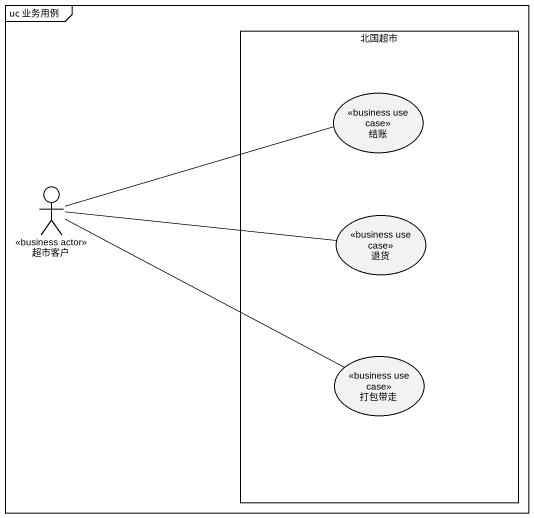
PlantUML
@startuml
mainframe uc 业务用例
rectangle 北国超市 {
  usecase 结账 <<business use case>>
  usecase 退货 <<business use case>>
  usecase 打包带走 <<business use case>>
}
actor 超市客户 <<business actor>>
超市客户 -right- 结账
超市客户 -right- 退货
超市客户 -right- 打包带走
@enduml
